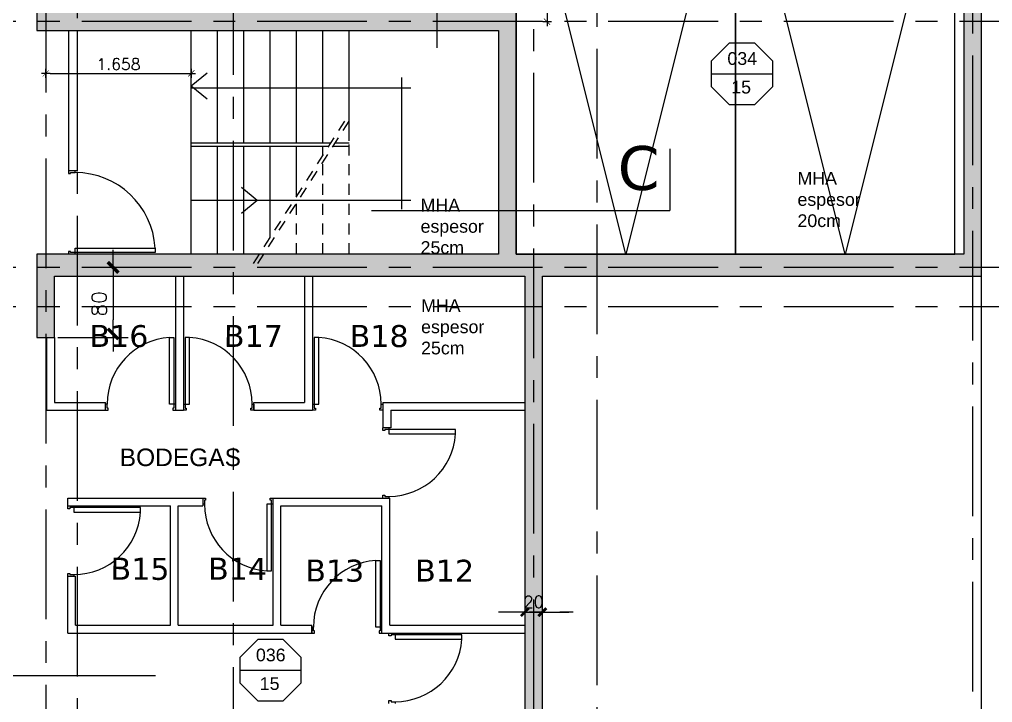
# Model space of a CAD drawing. Header units: millimetres. Extents: x -13 to 194, y -13 to 66.
# Drawn here: x 17.51 to 28.59, y 13.67 to 21.45 of the extents above; entities that cross this region are included whole.
import ezdxf

# ---------------------------------------------------------------- set-up
doc = ezdxf.new("R2010")
doc.units = ezdxf.units.MM
for name, pattern in [('CENTER', [2, 1.25, -0.25, 0.25, -0.25]), ('HIDDEN', [0.375, 0.25, -0.125]), ('HIDDEN2', [0.1875, 0.125, -0.0625])]:
    doc.linetypes.add(name, pattern=pattern)
for name, color, linetype in [('03', 3, 'Continuous'), ('04', 4, 'Continuous'), ('06', 6, 'Continuous'), ('Capa1', 80, 'Continuous'), ('COTAS', 1, 'Continuous'), ('COTAS1', 2, 'Continuous'), ('Cotas2', 1, 'Continuous'), ('EJES', 1, 'CENTER'), ('GRIS', 9, 'Continuous'), ('LOSAS', 7, 'Continuous'), ('MURO', 5, 'Continuous'), ('MUROS_EST', 5, 'Continuous'), ('PUERTAS', 1, 'Continuous'), ('Textos', 2, 'Continuous')]:
    doc.layers.add(name, color=color, linetype=linetype)
doc.styles.add('Arial', font='arial.ttf')
doc.styles.add('INTERARQ', font='ROMANS.SHX')
doc.styles.add('ROMANS', font='romans.shx', dxfattribs={"height": 16.875})
doc.styles.get("Standard").update_dxf_attribs({"font": 'arial.ttf'})
doc.dimstyles.new('ESCALA_1-50', dxfattribs={"dimtxt": 0.13, "dimasz": 0.05, "dimexe": 0.18, "dimexo": 0.0625, "dimgap": 0.04, "dimtad": 1, "dimdec": 3, "dimzin": 0, "dimdsep": 46, "dimtxsty": 'INTERARQ', "dimblk": 'DIMTICK', "dimcen": 0.09, "dimse1": 1, "dimse2": 1, "dimclrd": 1, "dimclre": 1, "dimclrt": 2, "dimadec": 0, "dimazin": 0, "dimtfac": 4.5, "dimtdec": 3, "dimtofl": 0, "dimtmove": 2, "dimatfit": 3, "dimldrblk": 'DIMTICK', "dimfxl": 1, "dimtolj": 1, "dimtzin": 0, "dimarcsym": 0})

# ---------------------------------------------------------------- blocks, each defined once
blk = doc.blocks.new('P_75')
at = {"color": 9}
blk.add_arc((-0.0129, 0.0592), 0.7221, 93.33599, 179.93331, dxfattribs=at)
at = {"layer": 'PUERTAS'}
blk.add_lwpolyline([(-0.015, 0.06), (-0.055, 0.06), (-0.055, 0.78), (-0.0149, 0.78)], close=True, dxfattribs=at)
for points in [[(-0.75, 0), (-0.725, 0), (-0.725, 0.02), (-0.735, 0.02), (-0.735, 0.06), (-0.75, 0.06)], [(0, 0.06), (-0.015, 0.06), (-0.015, 0.02), (-0.025, 0.02), (-0.025, 0), (0, 0)]]:
    blk.add_lwpolyline(points, dxfattribs=at)
blk = doc.blocks.new('DIMTICK')
at = {"color": 1}
for p, q in [((-1, 0), (1, 0)), ((0, 1), (0, -1))]:
    blk.add_line(p, q, dxfattribs=at)
at = {"color": 3, "const_width": 0.141}
blk.add_lwpolyline([(0.71, 0.71), (-0.71, -0.71)], dxfattribs=at)
blk = doc.blocks.new('*D119')
at = {"layer": '06', "color": 1, "lineweight": -2, "transparency": 16777216}
blk.add_line((23.517, 22.797), (23.517, 21.477), dxfattribs=at)
at = {"layer": 'Defpoints', "color": 0, "transparency": 16777216}
for p in [(23.163, 22.847), (23.063, 21.427), (23.517, 21.427)]:
    blk.add_point(p, dxfattribs=at)
at = {"layer": '06', "color": 1, "lineweight": -2, "transparency": 16777216, "xscale": 0.05, "yscale": 0.05, "zscale": 0.05}
for p, rotation in [((23.517, 22.847), 90), ((23.517, 21.427), 270)]:
    blk.add_blockref('DIMTICK', p, dxfattribs=dict(at, rotation=rotation))
at = {"layer": '06', "color": 2, "transparency": 16777216, "insert": (23.397, 22.137), "char_height": 0.16, "attachment_point": 5, "rotation": 90, "style": 'INTERARQ'}
blk.add_mtext('\\A1;1.420', dxfattribs=at)
blk = doc.blocks.new('*D168')
at = {"layer": '04', "color": 1, "lineweight": -2, "transparency": 16777216}
blk.add_line((17.855, 20.838), (19.413, 20.838), dxfattribs=at)
at = {"layer": 'Defpoints', "color": 0, "transparency": 16777216}
for p in [(17.805, 21.427), (19.463, 21.327), (19.463, 20.838)]:
    blk.add_point(p, dxfattribs=at)
at = {"layer": '04', "color": 1, "lineweight": -2, "transparency": 16777216, "xscale": 0.05, "yscale": 0.05, "zscale": 0.05, "rotation": 180}
blk.add_blockref('DIMTICK', (17.805, 20.838), dxfattribs=at)
at = {"layer": '04', "color": 1, "lineweight": -2, "transparency": 16777216, "xscale": 0.05, "yscale": 0.05, "zscale": 0.05}
blk.add_blockref('DIMTICK', (19.463, 20.838), dxfattribs=at)
at = {"layer": '04', "color": 2, "transparency": 16777216, "insert": (18.634, 20.943), "char_height": 0.13, "attachment_point": 5, "style": 'INTERARQ'}
blk.add_mtext('\\A1;1.658', dxfattribs=at)
blk = doc.blocks.new('TICK1')
at = {"color": 2}
for points in [[(0, 0), (-1, 0)], [(0, 0), (1, 0)]]:
    blk.add_lwpolyline(points, dxfattribs=at)
at = {"color": 2, "const_width": 0.2}
blk.add_lwpolyline([(-0.3, -0.3), (0.3, 0.3)], dxfattribs=at)

msp = doc.modelspace()

# ---------------------------------------------------------------- hatches: boundary and pattern name
at = {"layer": 'COTAS', "transparency": 33554687}
h = msp.add_hatch(color=5, dxfattribs=at)
h.dxf.hatch_style = 1
h.paths.add_polyline_path([(12.2874, 37.6473), (11.0049, 37.6473), (11.0049, 37.5473), (12.2874, 37.5473)])
h.paths.add_polyline_path([(12.2874, 37.5473), (11.0049, 37.5473), (11.0049, 36.7327), (11.1049, 36.7327), (11.1049, 37.4473), (12.2874, 37.4473)])
h.paths.add_polyline_path([(11.0049, 37.6473), (10.8549, 37.6473), (10.8549, 37.5473), (11.0049, 37.5473)])
h.paths.add_polyline_path([(11.0049, 37.5473), (10.8549, 37.5473), (10.8549, 36.8327), (10.8549, 36.7327), (11.0049, 36.7327)])
h.paths.add_polyline_path([(11.0049, 36.7327), (10.8549, 36.7327), (10.8549, 35.6673), (11.0049, 35.6673)])
h.paths.add_polyline_path([(11.1049, 36.7327), (11.0049, 36.7327), (11.0049, 35.6673), (11.1049, 35.6673)])
h.paths.add_polyline_path([(23.513, 35.6673), (23.363, 35.6673), (23.363, 34.3071), (23.513, 34.3071)])
h.paths.add_polyline_path([(23.513, 36.4272), (23.363, 36.4272), (23.363, 35.6673), (23.513, 35.6673)])
h.paths.add_polyline_path([(23.363, 36.4272), (23.263, 36.4272), (23.263, 35.6673), (23.363, 35.6673)])
h.paths.add_polyline_path([(23.363, 35.6673), (23.263, 35.6673), (23.263, 34.4321), (18.2631, 34.4321), (18.2631, 34.3071), (23.363, 34.3071)])
h.paths.add_polyline_path([(16.955, 35.6673), (16.83, 35.6673), (16.83, 34.3071), (16.955, 34.3071)])
h.paths.add_polyline_path([(17.08, 35.6673), (16.955, 35.6673), (16.955, 34.3071), (17.08, 34.3071)])
h.paths.add_polyline_path([(17.08, 36.4272), (16.955, 36.4272), (16.955, 35.6673), (17.08, 35.6673)])
h.paths.add_polyline_path([(16.955, 36.4272), (16.83, 36.4272), (16.83, 35.6673), (16.955, 35.6673)])
h.paths.add_polyline_path([(16.955, 36.7327), (16.83, 36.7327), (16.83, 36.4272), (16.955, 36.4272)])
h.paths.add_polyline_path([(17.08, 36.7327), (16.955, 36.7327), (16.955, 36.4272), (17.08, 36.4272)])
h.paths.add_polyline_path([(17.08, 37.5473), (16.955, 37.5473), (16.955, 36.7327), (17.08, 36.7327)])
h.paths.add_polyline_path([(16.955, 37.5473), (16.83, 37.5473), (16.83, 36.7327), (16.955, 36.7327)])
h.paths.add_polyline_path([(16.955, 37.6473), (16.83, 37.6473), (16.83, 37.5473), (16.955, 37.5473)])
h.paths.add_polyline_path([(17.08, 37.6473), (16.955, 37.6473), (16.955, 37.5473), (17.08, 37.5473)])
h.paths.add_polyline_path([(11.0049, 35.6673), (10.8549, 35.6673), (10.8549, 34.3071), (11.0049, 34.3071)])
h.paths.add_polyline_path([(11.1049, 35.6673), (11.0049, 35.6673), (11.0049, 34.3071), (11.1049, 34.3071)])
h.paths.add_polyline_path([(11.0049, 34.3071), (10.8549, 34.3071), (10.8549, 33.7473), (11.0049, 33.7473)])
h.paths.add_polyline_path([(11.1049, 34.3071), (11.0049, 34.3071), (11.0049, 33.7473), (11.1049, 33.7473)])
h.paths.add_polyline_path([(23.363, 34.3071), (18.2631, 34.3071), (18.2631, 34.1821), (23.263, 34.1821), (23.263, 32.7373), (23.363, 32.7373)])
h.paths.add_polyline_path([(23.513, 34.3071), (23.363, 34.3071), (23.363, 32.7373), (23.513, 32.7373)])
h.paths.add_polyline_path([(23.513, 37.5473), (23.363, 37.5473), (23.363, 36.4272), (23.513, 36.4272)])
h.paths.add_polyline_path([(23.363, 37.5473), (23.263, 37.5473), (23.263, 36.4272), (23.363, 36.4272)])
h.paths.add_polyline_path([(23.363, 37.6473), (23.263, 37.6473), (23.263, 37.5473), (23.363, 37.5473)])
h.paths.add_polyline_path([(23.513, 37.6473), (23.363, 37.6473), (23.363, 37.5473), (23.513, 37.5473)])
h.paths.add_polyline_path([(23.363, 28.8973), (18.1631, 28.8973), (18.1631, 28.5773), (18.2631, 28.5773), (18.2631, 28.7723), (23.363, 28.7723)])
h.paths.add_polyline_path([(23.363, 29.0223), (18.1631, 29.0223), (18.1631, 28.8973), (23.363, 28.8973)])
h.paths.add_polyline_path([(18.1631, 28.5773), (18.0631, 28.5773), (18.0631, 26.1768), (18.1631, 26.1768)])
h.paths.add_polyline_path([(18.2631, 28.5773), (18.1631, 28.5773), (18.1631, 26.1768), (18.2631, 26.1768)])
h.paths.add_polyline_path([(19.9399, 25.2273), (18.1631, 25.2273), (18.1631, 25.1273), (19.9399, 25.1273)])
h.paths.add_polyline_path([(18.1631, 25.2273), (17.8049, 25.2273), (17.8049, 25.1273), (18.1631, 25.1273)])
h.paths.add_polyline_path([(17.8049, 25.2273), (17.7049, 25.2273), (17.7049, 25.1273), (17.8049, 25.1273)])
h.paths.add_polyline_path([(17.8049, 25.1273), (17.7049, 25.1273), (17.7049, 25.0273), (17.8049, 25.0273)])
h.paths.add_polyline_path([(18.1631, 25.1273), (17.8049, 25.1273), (17.8049, 25.0273), (18.1631, 25.0273)])
h.paths.add_polyline_path([(22.263, 21.5273), (20.0399, 21.5273), (20.0399, 22.1173), (19.9399, 22.1173), (19.9399, 21.4273), (22.263, 21.4273)])
h.paths.add_polyline_path([(19.9399, 22.1173), (19.8399, 22.1173), (19.8399, 21.5273), (18.1631, 21.5273), (18.1631, 21.4273), (19.9399, 21.4273)])
h.paths.add_polyline_path([(18.1631, 21.5273), (17.8049, 21.5273), (17.8049, 21.4273), (18.1631, 21.4273)])
h.paths.add_polyline_path([(17.8049, 21.5273), (17.7049, 21.5273), (17.7049, 21.4273), (17.8049, 21.4273)])
h.paths.add_polyline_path([(17.8049, 21.4273), (17.7049, 21.4273), (17.7049, 21.3273), (17.8049, 21.3273)])
h.paths.add_polyline_path([(18.1631, 21.4273), (17.8049, 21.4273), (17.8049, 21.3273), (18.1631, 21.3273)])
h.paths.add_polyline_path([(22.263, 21.4273), (19.9399, 21.4273), (19.9399, 21.3273), (22.263, 21.3273)])
h.paths.add_polyline_path([(23.163, 22.8473), (22.963, 22.8473), (22.963, 22.1173), (23.163, 22.1173)])
h.paths.add_polyline_path([(23.163, 22.1173), (22.963, 22.1173), (22.963, 21.5273), (22.263, 21.5273), (22.263, 21.4273), (23.163, 21.4273)])
h.paths.add_polyline_path([(17.8049, 18.1773), (17.7049, 18.1773), (17.7049, 17.8273), (17.8049, 17.8273)])
h.paths.add_polyline_path([(17.9049, 18.1773), (17.8049, 18.1773), (17.8049, 17.8273), (17.9049, 17.8273)])
h.paths.add_polyline_path([(17.9049, 18.5273), (18.1631, 18.5273), (18.1631, 18.6273), (17.8049, 18.6273), (17.8049, 18.1773), (17.9049, 18.1773)])
h.paths.add_polyline_path([(17.8049, 18.6273), (17.7049, 18.6273), (17.7049, 18.1773), (17.8049, 18.1773)])
h.paths.add_polyline_path([(17.8049, 18.7773), (17.7049, 18.7773), (17.7049, 18.6273), (17.8049, 18.6273)])
h.paths.add_polyline_path([(18.1631, 18.7773), (17.8049, 18.7773), (17.8049, 18.6273), (18.1631, 18.6273)])
h.paths.add_polyline_path([(19.9399, 18.7773), (18.1631, 18.7773), (18.1631, 18.6273), (19.9399, 18.6273)])
h.paths.add_polyline_path([(19.9399, 18.6273), (18.1631, 18.6273), (18.1631, 18.5273), (19.9399, 18.5273)])
h.paths.add_polyline_path([(23.363, 18.6273), (19.9399, 18.6273), (19.9399, 18.5273), (22.2074, 18.5273), (23.263, 18.5273), (23.263, 18.1773), (23.363, 18.1773)])
h.paths.add_polyline_path([(24.0878, 18.7773), (23.363, 18.7773), (23.363, 18.6273), (24.0878, 18.6273)])
h.paths.add_polyline_path([(23.463, 12.1524), (23.363, 12.1524), (23.363, 12.0534), (23.463, 12.0635)])
h.paths.add_polyline_path([(23.363, 12.1524), (23.348, 12.1524), (19.9399, 11.8067), (19.9399, 11.7062), (23.363, 12.0534)])
h.paths.add_polyline_path([(23.363, 14.6979), (23.263, 14.6979), (23.263, 12.2432), (19.9399, 11.9062), (19.9399, 11.8067), (23.348, 12.1524), (23.363, 12.1539)])
h.paths.add_polyline_path([(23.463, 14.6979), (23.363, 14.6979), (23.363, 12.1539), (23.463, 12.164)])
h.paths.add_polyline_path([(19.9399, 11.8067), (19.9399, 11.9062), (18.1631, 11.7259), (18.1631, 11.6264)])
h.paths.add_polyline_path([(19.9399, 11.8067), (18.1631, 11.6264), (18.1631, 11.5259), (19.9399, 11.7062)])
h.paths.add_polyline_path([(18.1631, 11.7259), (17.8049, 11.6896), (17.8049, 11.5901), (18.1631, 11.6264)])
h.paths.add_polyline_path([(18.1631, 11.6264), (17.8049, 11.5901), (17.8049, 11.4896), (18.1631, 11.5259)])
h.paths.add_polyline_path([(17.8049, 11.6896), (17.055, 11.6135), (17.055, 11.514), (17.8049, 11.5901)])
h.paths.add_polyline_path([(17.8049, 11.5901), (17.055, 11.514), (17.055, 11.4135), (17.8049, 11.4896)])
h.paths.add_polyline_path([(17.055, 11.514), (16.955, 11.5039), (16.955, 11.4034), (17.055, 11.4135)])
h.paths.add_polyline_path([(17.055, 11.605), (16.955, 11.605), (16.955, 11.5039), (17.055, 11.514)])
h.paths.add_polyline_path([(16.955, 11.605), (16.855, 11.605), (16.855, 11.5932), (16.855, 11.4938), (16.955, 11.5039)])
h.paths.add_polyline_path([(16.955, 11.5039), (16.855, 11.4938), (16.855, 11.3932), (16.955, 11.4034)])
h.paths.add_polyline_path([(16.855, 11.4938), (16.2049, 11.4278), (16.2049, 11.3273), (16.855, 11.3932)])
h.paths.add_polyline_path([(16.855, 11.5932), (16.2049, 11.5273), (16.2049, 11.4278), (16.855, 11.4938)])
h.paths.add_polyline_path([(11.0049, 18.2773), (10.9049, 18.2773), (10.9049, 18.1773), (11.0049, 18.1773)])
h = msp.add_hatch(color=5, dxfattribs=at)
h.dxf.hatch_style = 1
h.paths.add_polyline_path([(28.3649, 25.1273), (28.2649, 25.1273), (28.2649, 23.3773), (28.3649, 23.3773)])
h.paths.add_polyline_path([(28.4649, 25.1273), (28.3649, 25.1273), (28.3649, 23.3773), (28.4649, 23.3773)])
h.paths.add_polyline_path([(28.3649, 23.3773), (28.2649, 23.3773), (28.2649, 22.1173), (28.3649, 22.1173)])
h.paths.add_polyline_path([(28.4649, 23.3773), (28.3649, 23.3773), (28.3649, 22.1173), (28.4649, 22.1173)])
h.paths.add_polyline_path([(28.3649, 22.1173), (28.2649, 22.1173), (28.2649, 21.4273), (28.3649, 21.4273)])
h.paths.add_polyline_path([(28.4649, 22.1173), (28.3649, 22.1173), (28.3649, 21.4273), (28.4649, 21.4273)])
h.paths.add_polyline_path([(28.3649, 21.4273), (28.2649, 21.4273), (28.2649, 18.7773), (24.0878, 18.7773), (24.0878, 18.6273), (28.3649, 18.6273)])
h.paths.add_polyline_path([(28.4649, 21.4273), (28.3649, 21.4273), (28.3649, 18.6273), (28.4649, 18.6273)])
h.paths.add_polyline_path([(28.3649, 18.6273), (24.0878, 18.6273), (24.0878, 18.5273), (28.3649, 18.5273)])
h.paths.add_polyline_path([(28.4649, 18.6273), (28.3649, 18.6273), (28.3649, 18.5273), (28.4649, 18.5273)])
h.paths.add_polyline_path([(19.9399, 21.4273), (18.1631, 21.4273), (18.1631, 21.3273), (19.9399, 21.3273)])
h = msp.add_hatch(color=5, dxfattribs=at)
h.dxf.hatch_style = 1
h.paths.add_polyline_path([(23.463, 18.5273), (24.0878, 18.5273), (24.0878, 18.6273), (23.363, 18.6273), (23.363, 18.1773), (23.463, 18.1773)])
at = {"layer": 'MUROS_EST', "transparency": 33554687}
h = msp.add_hatch(color=5, dxfattribs=at)
h.dxf.hatch_style = 1
h.paths.add_polyline_path([(28.4649, 28.0227), (31.8149, 28.0227), (31.8149, 58.4427), (5.4149, 58.4427), (5.4149, 10.7902), (5.6149, 10.7902), (5.6149, 58.2427), (31.6149, 58.2427), (31.6149, 28.2227), (28.2649, 28.2227), (28.2649, 18.7773), (23.163, 18.7773), (23.163, 19.2739), (22.963, 19.2739), (22.963, 18.7773), (17.7049, 18.7773), (17.7049, 17.8273), (17.9049, 17.8273), (17.9049, 18.5273), (23.263, 18.5273), (23.263, 12.2432), (19.3399, 11.8453), (19.3399, 11.6453), (23.463, 12.0635), (23.463, 18.5273), (28.4649, 18.5273)], flags=17)
h.paths.add_polyline_path([(23.163, 22.8473), (22.963, 22.8473), (22.963, 21.5273), (20.0399, 21.5273), (20.0399, 25.0273), (23.163, 25.0273), (23.1603, 25.2273), (17.7049, 25.2273), (17.7049, 25.0273), (19.8399, 25.0273), (19.8399, 21.5273), (17.7049, 21.5273), (17.7049, 21.3273), (22.963, 21.3273), (22.963, 19.2739), (23.163, 19.2739)], flags=16)
h.paths.add_polyline_path([(16.3049, 19.7073), (16.1049, 19.7073), (16.1049, 18.2773), (10.9049, 18.2773), (10.9049, 10.7898), (23.463, 12.0635), (23.463, 18.5273), (28.4649, 18.5273), (28.4649, 28.0227), (31.8149, 28.0227), (31.8149, 58.4427), (5.4149, 58.4427), (5.4149, 10.7902), (5.6149, 10.7902), (5.6149, 58.2427), (31.6149, 58.2427), (31.6149, 28.2227), (28.2649, 28.2227), (28.2649, 18.7773), (23.163, 18.7773), (23.163, 19.2739), (22.963, 19.2739), (22.963, 18.7773), (17.7049, 18.7773), (17.7049, 17.8273), (17.9049, 17.8273), (17.9049, 18.5273), (23.263, 18.5273), (23.263, 12.2432), (17.055, 11.6135), (17.055, 15.9873), (16.7102, 16.7181), (16.5293, 16.6328), (16.855, 15.9425), (16.855, 11.5932), (11.1049, 11.01), (11.1049, 18.0773), (16.1049, 18.0773), (16.1049, 17.5773), (16.3049, 17.5773)])
h = msp.add_hatch(color=5, dxfattribs=at)
h.dxf.hatch_style = 1
h.paths.add_polyline_path([(28.4649, 28.0227), (31.8149, 28.0227), (31.8149, 58.4427), (5.4149, 58.4427), (5.4149, 10.7902), (5.6149, 10.7902), (5.6149, 58.2427), (31.6149, 58.2427), (31.6149, 28.2227), (28.2649, 28.2227), (28.2649, 18.7773), (23.163, 18.7773), (23.163, 19.2739), (22.963, 19.2739), (22.963, 18.7773), (17.7049, 18.7773), (17.7049, 17.8273), (17.9049, 17.8273), (17.9049, 18.5273), (23.263, 18.5273), (23.263, 12.2432), (17.055, 11.6135), (17.055, 15.9873), (16.7102, 16.7181), (16.5293, 16.6328), (16.855, 15.9425), (16.855, 11.5932), (11.1049, 11.01), (11.1049, 18.0773), (16.1049, 18.0773), (16.1049, 17.5773), (16.3049, 17.5773), (16.3049, 19.7073), (16.1049, 19.7073), (16.1049, 18.2773), (10.9049, 18.2773), (10.9049, 10.7898), (23.463, 12.0635), (23.463, 18.5273), (28.4649, 18.5273)])
at = {"layer": 'PUERTAS', "transparency": 33554687}
h = msp.add_hatch(dxfattribs=at)
h.set_pattern_fill('ANGLE', color=256)
h.set_pattern_definition([(0, (0, 0), (0, 6.985), [5.08, -1.905]), (90, (0, 0), (-6.985, 4e-16), [5.08, -1.905])])
h.paths.add_polyline_path([(16.3049, 26.0973), (16.1049, 26.0973), (16.1049, 23.4773), (10.9049, 23.4773), (10.9049, 23.2773), (16.1049, 23.2773), (16.1049, 20.6573), (16.3049, 20.6573)])
edge = h.paths.add_edge_path()
edge.add_line((17.055, 13.7227), (17.055, 11.6135))
edge.add_line((16.855, 13.7227), (16.855, 11.5932))
edge.add_line((16.9449, 16.2207), (17.055, 15.9873))
edge.add_line((16.764, 16.1354), (16.9449, 16.2207))
edge.add_line((16.855, 15.9425), (16.764, 16.1354))
edge.add_line((16.855, 13.7227), (16.855, 15.9425))
edge.add_line((17.055, 13.7227), (17.055, 15.9873))
edge.add_line((17.055, 11.6135), (23.263, 12.2432))
edge.add_line((11.1049, 11.01), (16.855, 11.5932))
edge.add_line((10.9057, 10.7898), (23.463, 12.0635))

# ---------------------------------------------------------------- linework, layer by layer
at = {"color": 2}
for points in [[(18.5729, 18.6273), (18.5729, 18.8273)], [(18.5729, 18.6273), (18.5729, 18.4273)], [(18.5729, 17.8273), (18.5729, 18.0273)], [(18.5729, 17.868), (18.5729, 17.668)]]:
    msp.add_lwpolyline(points, dxfattribs=at)
at = {"color": 2, "const_width": 0.04}
for points in [[(18.6329, 18.5673), (18.5129, 18.6873)], [(18.5129, 17.928), (18.6329, 17.808)]]:
    msp.add_lwpolyline(points, dxfattribs=at)
at = {"color": 9}
for centre, start, end in [((19.2659, 17.068), 93.80886, 180), ((19.3939, 17.068), 0, 86.19114), ((20.8639, 17.068), 0, 86.19114), ((21.7149, 16.7792), 270, 356.19114), ((20.376, 15.928), 180, 266.19114), ((18.125, 15.889), 270, 356.19114), ((21.616, 14.528), 93.80886, 180), ((21.7849, 14.4392), 270, 356.19114)]:
    msp.add_arc(centre, 0.762, start, end, dxfattribs=at)
at = {"layer": '03'}
for p, q in [((18.063, 21.3273), (18.063, 19.7273)), ((18.163, 21.3273), (18.163, 19.7273)), ((18.163, 19.7273), (18.063, 19.7273))]:
    msp.add_line(p, q, dxfattribs=at)
at = {"layer": '06'}
for p, q in [((19.2849, 18.5273), (19.2849, 16.998)), ((19.3749, 18.5273), (19.3749, 16.998)), ((20.7549, 18.5273), (20.7549, 17.088)), ((20.8449, 18.5273), (20.8449, 16.998)), ((17.8149, 17.8273), (17.8149, 16.998)), ((17.8149, 17.8273), (17.8149, 17.068)), ((17.9049, 17.8273), (17.9049, 17.088)), ((17.9049, 17.088), (18.4849, 17.088)), ((18.4849, 16.998), (18.4849, 17.088)), ((20.1749, 16.998), (20.1749, 17.088)), ((20.1749, 17.088), (20.7549, 17.088)), ((21.6449, 17.088), (21.6449, 16.7982)), ((21.6449, 17.088), (22.4306, 17.088)), ((22.4306, 17.088), (23.263, 17.088)), ((17.8149, 16.998), (18.4849, 16.998)), ((19.2849, 16.998), (19.3749, 16.998)), ((19.3049, 16.998), (19.3749, 16.998)), ((20.1749, 17.068), (20.1749, 16.998)), ((20.1749, 16.998), (20.8449, 16.998)), ((21.6449, 17.068), (21.6449, 16.998)), ((21.7349, 16.998), (22.4446, 16.998)), ((21.7349, 16.998), (21.7349, 16.7982)), ((22.4446, 16.998), (23.263, 16.998)), ((21.7349, 16.7982), (21.6449, 16.7982)), ((18.055, 15.998), (19.595, 15.998)), ((18.055, 15.908), (18.055, 15.998)), ((19.595, 15.998), (19.595, 15.908)), ((20.395, 14.548), (20.395, 15.998)), ((20.395, 15.998), (21.725, 15.998)), ((21.725, 14.548), (21.725, 15.9982)), ((18.055, 15.908), (19.225, 15.908)), ((19.225, 14.548), (19.225, 15.908)), ((19.315, 14.548), (19.315, 15.908)), ((19.315, 15.908), (19.595, 15.908)), ((20.485, 15.908), (21.635, 15.908)), ((20.485, 14.548), (20.485, 15.908)), ((21.635, 14.458), (21.635, 15.908)), ((18.055, 14.458), (18.055, 15.108)), ((18.055, 15.108), (18.145, 15.108)), ((18.145, 14.548), (18.145, 15.108)), ((18.145, 14.548), (19.225, 14.548)), ((19.315, 14.548), (20.395, 14.548)), ((20.485, 14.548), (20.835, 14.548)), ((20.835, 14.458), (20.835, 14.548)), ((20.835, 14.528), (20.835, 14.458)), ((21.725, 14.548), (22.8246, 14.548)), ((22.8246, 14.548), (23.263, 14.548)), ((18.055, 14.458), (20.835, 14.458)), ((21.635, 14.458), (22.8386, 14.458)), ((22.8386, 14.458), (23.263, 14.458))]:
    msp.add_line(p, q, dxfattribs=at)
at = {"layer": 'Capa1'}
msp.add_line((28.4649, 8.1928), (28.4649, 18.5273), dxfattribs=at)
at = {"layer": 'COTAS', "color": 2}
for p, q in [((23.113, 14.6979), (22.963, 14.6979)), ((23.263, 14.6979), (23.463, 14.6979)), ((23.613, 14.6979), (23.763, 14.6979)), ((23.8131, 14.6979), (23.6631, 14.6979))]:
    msp.add_line(p, q, dxfattribs=at)
at = {"layer": 'COTAS1', "color": 2}
msp.add_line((18.5729, 18.4273), (18.5729, 18.0273), dxfattribs=at)
at = {"layer": 'Cotas2'}
msp.add_line((17.9424, 17.8273), (18.7436, 17.8273), dxfattribs=at)
at = {"layer": 'EJES'}
for p, q in [((28.3649, 61.0427), (28.3649, 5.6668)), ((23.363, 60.8427), (23.363, 5.6668)), ((24.0878, 5.8668), (24.0878, 60.8427)), ((17.8049, 29.8686), (17.8049, 5.6668)), ((18.1631, 29.216), (18.1631, 5.8668)), ((19.9399, 26.0705), (19.9399, 6.711)), ((22.263, 21.1287), (22.263, 23.4742)), ((35.4644, 21.4273), (1.3153, 21.4273)), ((35.4644, 18.6273), (1.3153, 18.6273)), ((35.4644, 18.1773), (1.3153, 18.1773))]:
    msp.add_line(p, q, dxfattribs=at)
at = {"layer": 'GRIS'}
for p, q in [((23.163, 21.3273), (23.163, 21.5273)), ((19.463, 20.0673), (19.463, 21.3273)), ((19.763, 20.0473), (19.763, 21.3273)), ((20.063, 20.0473), (20.063, 21.3273)), ((20.363, 20.0473), (20.363, 21.3273)), ((20.663, 20.0473), (20.663, 21.3273)), ((20.963, 20.0473), (20.963, 21.3273)), ((21.263, 20.0673), (21.263, 21.3273)), ((19.6424, 20.8412), (19.463, 20.6933)), ((21.863, 19.2909), (21.863, 20.7916)), ((19.6424, 20.5453), (19.463, 20.6933)), ((19.463, 20.6733), (21.963, 20.6733)), ((19.463, 18.7773), (19.463, 20.0673)), ((19.463, 20.0473), (21.05, 20.0473)), ((19.463, 20.0073), (21.0243, 20.0073)), ((19.763, 18.7773), (19.763, 20.0073)), ((20.063, 18.7773), (20.063, 20.0073)), ((20.363, 18.9674), (20.363, 20.0073)), ((20.663, 19.4355), (20.663, 20.0073)), ((21.0743, 20.0073), (21.263, 20.0073)), ((21.1, 20.0473), (21.263, 20.0473)), ((20.663, 19.5558), (20.663, 19.6765)), ((20.0336, 19.5412), (20.213, 19.3933)), ((19.463, 19.3933), (20.4315, 19.3933)), ((20.0336, 19.2453), (20.213, 19.3933)), ((20.363, 19.3933), (21.963, 19.3933))]:
    msp.add_line(p, q, dxfattribs=at)
at = {"layer": 'GRIS', "linetype": 'HIDDEN2'}
for p, q in [((20.1732, 18.6712), (21.263, 20.3717)), ((20.2232, 18.6712), (21.263, 20.2936))]:
    msp.add_line(p, q, dxfattribs=at)
at = {"layer": 'GRIS', "linetype": 'HIDDEN', "ltscale": 0.5}
for p, q in [((21.263, 18.7773), (21.263, 20.0673)), ((20.963, 19.9036), (20.963, 20.0073)), ((20.963, 18.7773), (20.963, 19.8255)), ((20.663, 18.7773), (20.663, 19.3574))]:
    msp.add_line(p, q, dxfattribs=at)
at = {"layer": 'GRIS'}
for points in [[(25.663, 23.7773), (24.413, 18.7773), (23.163, 23.7773), (23.163, 18.7773), (25.663, 18.7773), (25.663, 23.7773), (25.663, 23.7773), (23.163, 23.7773)], [(28.163, 23.7773), (26.913, 18.7773), (25.663, 23.7773), (25.663, 18.7773), (28.163, 18.7773), (28.163, 23.7773), (28.163, 23.7773), (25.663, 23.7773)], [(18.4849, 16.998), (18.5165, 16.998), (18.5165, 17.0234), (18.5039, 17.0234), (18.5039, 17.068), (18.4849, 17.068)], [(19.2849, 17.068), (19.2659, 17.068), (19.2659, 17.0234), (19.2532, 17.0234), (19.2532, 16.998), (19.2849, 16.998)], [(19.3749, 17.068), (19.3939, 17.068), (19.3939, 17.0234), (19.4065, 17.0234), (19.4065, 16.998), (19.3749, 16.998)], [(20.1749, 16.998), (20.1432, 16.998), (20.1432, 17.0234), (20.1559, 17.0234), (20.1559, 17.068), (20.1749, 17.068)], [(20.8449, 17.068), (20.8639, 17.068), (20.8639, 17.0234), (20.8765, 17.0234), (20.8765, 16.998), (20.8449, 16.998)], [(21.6449, 16.998), (21.6132, 16.998), (21.6132, 17.0234), (21.6259, 17.0234), (21.6259, 17.068), (21.6449, 17.068)], [(21.7149, 16.7982), (21.7149, 16.7792), (21.6702, 16.7792), (21.6702, 16.7665), (21.6449, 16.7665), (21.6449, 16.7982)], [(19.595, 15.998), (19.6266, 15.998), (19.6266, 15.9727), (19.614, 15.9727), (19.614, 15.928), (19.595, 15.928)], [(20.395, 15.928), (20.376, 15.928), (20.376, 15.9727), (20.3633, 15.9727), (20.3633, 15.998), (20.395, 15.998)], [(21.6449, 15.9982), (21.6449, 16.0299), (21.6702, 16.0299), (21.6702, 16.0172), (21.7149, 16.0172), (21.7149, 15.9982)], [(18.125, 15.908), (18.125, 15.889), (18.0803, 15.889), (18.0803, 15.8764), (18.055, 15.8764), (18.055, 15.908)], [(18.055, 15.108), (18.055, 15.1397), (18.0803, 15.1397), (18.0803, 15.127), (18.125, 15.127), (18.125, 15.108)], [(20.835, 14.458), (20.8666, 14.458), (20.8666, 14.4834), (20.854, 14.4834), (20.854, 14.528), (20.835, 14.528)], [(21.635, 14.528), (21.616, 14.528), (21.616, 14.4834), (21.6033, 14.4834), (21.6033, 14.458), (21.635, 14.458)], [(21.7849, 14.4582), (21.7849, 14.4392), (21.7402, 14.4392), (21.7402, 14.4265), (21.7149, 14.4265), (21.7149, 14.4582)], [(21.7149, 13.6582), (21.7149, 13.6899), (21.7402, 13.6899), (21.7402, 13.6772), (21.7849, 13.6772), (21.7849, 13.6582)]]:
    msp.add_lwpolyline(points, dxfattribs=at)
for points in [[(19.2659, 17.068), (19.2152, 17.068), (19.2153, 17.8283), (19.2659, 17.8283)], [(19.3939, 17.068), (19.4445, 17.068), (19.4445, 17.8283), (19.3938, 17.8283)], [(20.8639, 17.068), (20.9145, 17.068), (20.9145, 17.8283), (20.8638, 17.8283)], [(21.7149, 16.7792), (21.7149, 16.7285), (22.4752, 16.7286), (22.4752, 16.7792)], [(18.125, 15.889), (18.125, 15.8384), (18.8853, 15.8384), (18.8853, 15.8891)], [(20.376, 15.928), (20.3253, 15.928), (20.3253, 15.1677), (20.376, 15.1677)], [(21.616, 14.528), (21.5653, 14.528), (21.5653, 15.2883), (21.616, 15.2883)], [(21.7849, 14.4392), (21.7849, 14.3885), (22.5452, 14.3886), (22.5452, 14.4392)]]:
    msp.add_lwpolyline(points, close=True, dxfattribs=at)
at = {"layer": 'LOSAS'}
for p, q in [((25.3882, 20.8335), (26.0882, 20.8335)), ((20.0166, 14.0363), (20.7166, 14.0363))]:
    msp.add_line(p, q, dxfattribs=at)
for points in [[(25.3882, 20.6885), (25.5932, 20.4835), (25.8832, 20.4835), (26.0882, 20.6885), (26.0882, 20.9785), (25.8832, 21.1835), (25.5932, 21.1835), (25.3882, 20.9785)], [(20.0166, 13.8913), (20.2216, 13.6863), (20.5116, 13.6863), (20.7166, 13.8913), (20.7166, 14.1812), (20.5116, 14.3863), (20.2216, 14.3863), (20.0166, 14.1812)]]:
    msp.add_lwpolyline(points, close=True, dxfattribs=at)
at = {"layer": 'MURO'}
for p in [(24.9158, 19.9762), (21.5151, 19.2739)]:
    msp.add_line(p, (24.9158, 19.2739), dxfattribs=at)
at = {"layer": 'MUROS_EST'}
for points in [[(23.463, 12.0635), (23.463, 18.5273), (28.4649, 18.5273), (28.4649, 28.0227), (31.8149, 28.0227), (31.8149, 58.4427), (5.4149, 58.4427), (5.4149, 10.7902)], [(28.2649, 28.2227), (28.2649, 18.7773), (23.163, 18.7773), (23.163, 22.8473)], [(17.7049, 21.5273), (17.7049, 21.3273), (22.963, 21.3273), (22.963, 18.7773), (17.7049, 18.7773), (17.7049, 17.8273), (17.9049, 17.8273), (17.9049, 18.5273), (23.263, 18.5273), (23.263, 12.2432)]]:
    msp.add_lwpolyline(points, dxfattribs=at)

# ---------------------------------------------------------------- block references
at = {"layer": 'COTAS', "color": 2, "xscale": 0.1500000000000909, "yscale": 0.1500000000000909, "zscale": 0.1500000000000909}
msp.add_blockref('TICK1', (23.263, 14.6979), dxfattribs=at)
at = {"layer": 'COTAS', "color": 2, "xscale": 0.1500000000000909, "yscale": 0.1500000000000909, "zscale": 0.1500000000000909, "rotation": 180}
msp.add_blockref('TICK1', (23.463, 14.6979), dxfattribs=at)
at = {"layer": 'GRIS', "extrusion": (0, 0, -1), "xscale": -1.266666666666665, "yscale": 1.266666666666665, "zscale": -1.266666666666665, "rotation": 90}
msp.add_blockref('P_75', (-18.063, 18.7773), dxfattribs=at)

# ---------------------------------------------------------------- texts
at = {"layer": '04', "style": 'Arial'}
msp.add_text('BODEGAS', height=0.2, dxfattribs=at).set_placement((18.6476, 16.3623))
at = {"layer": '06', "color": 3, "style": 'ROMANS'}
msp.add_text('80', height=0.16875, rotation=90, dxfattribs=at).set_placement((18.4979, 18.0666))
at = {"layer": 'Capa1', "char_height": 0.144975, "attachment_point": 1}
for s, insert in [('MHA espesor 20cm', (26.3699, 19.7149)), ('MHA espesor 25cm', (22.0756, 19.4086)), ('MHA espesor 25cm', (22.0814, 18.2638))]:
    msp.add_mtext_dynamic_manual_height_columns(s, width=1.208581, gutter_width=0.7249, heights=[0], dxfattribs=dict(at, insert=insert))
at = {"layer": 'COTAS', "color": 3, "insert": (23.363, 14.8154), "char_height": 0.135, "attachment_point": 5, "style": 'ROMANS'}
msp.add_mtext('\\A1;20', dxfattribs=at)
at = {"layer": 'LOSAS'}
for s, p in [('034', (25.5713, 20.9346)), ('15', (25.6149, 20.6085)), ('036', (20.1996, 14.1374)), ('15', (20.2433, 13.8113))]:
    msp.add_text(s, height=0.14497, dxfattribs=at).set_placement(p)
at = {"layer": 'Textos', "insert": (24.3209, 19.4998), "char_height": 0.5, "width": 1.354898, "attachment_point": 7}
msp.add_mtext('{\\fVerdana|b0|i0|c0|p34;C}', dxfattribs=at)
at = {"layer": 'Textos', "char_height": 0.25, "attachment_point": 1, "rotation": 359.74864}
for s, insert, width in [('{\\fVerdana|b0|i0|c0|p34;B16}', (18.3036, 17.9716), 1.044118), ('{\\fVerdana|b0|i0|c0|p34;B17}', (19.8351, 17.9716), 0.794118), ('{\\fVerdana|b0|i0|c0|p34;B18}', (21.2683, 17.9716), 1), ('{\\fVerdana|b0|i0|c0|p34;B15}', (18.5436, 15.3187), 0.940741), ('{\\fVerdana|b0|i0|c0|p34;B14}', (19.6551, 15.3187), 1.274074), ('\\pt0.5;{\\fVerdana|b0|i0|c0|p34;B13}', (20.7626, 15.2979), 1.15303), ('{\\fVerdana|b0|i0|c0|p34;B12}', (22.014, 15.2972), 1.154545)]:
    msp.add_mtext(s, dxfattribs=dict(at, insert=insert, width=width))

# ---------------------------------------------------------------- dimensions: what is measured, and where the dimension line sits
at = {"layer": '04'}
dim = msp.add_linear_dim(base=(19.463, 20.8377), p1=(17.8049, 21.4273), p2=(19.463, 21.3273), dimstyle='ESCALA_1-50', dxfattribs=at)
dim.commit()
dim.dimension.update_dxf_attribs({"geometry": '*D168', "text_midpoint": (18.6339, 20.9427)})
at = {"layer": '06', "color": 3}
dim = msp.add_linear_dim(base=(23.5168, 21.4273), p1=(23.163, 22.8473), p2=(23.063, 21.4273), angle=90, dimstyle='ESCALA_1-50', override={"dimtxt": 0.16}, dxfattribs=at)
dim.commit()
dim.dimension.update_dxf_attribs({"geometry": '*D119', "text_midpoint": (23.3968, 22.1373)})

doc.saveas('drawing.dxf')
